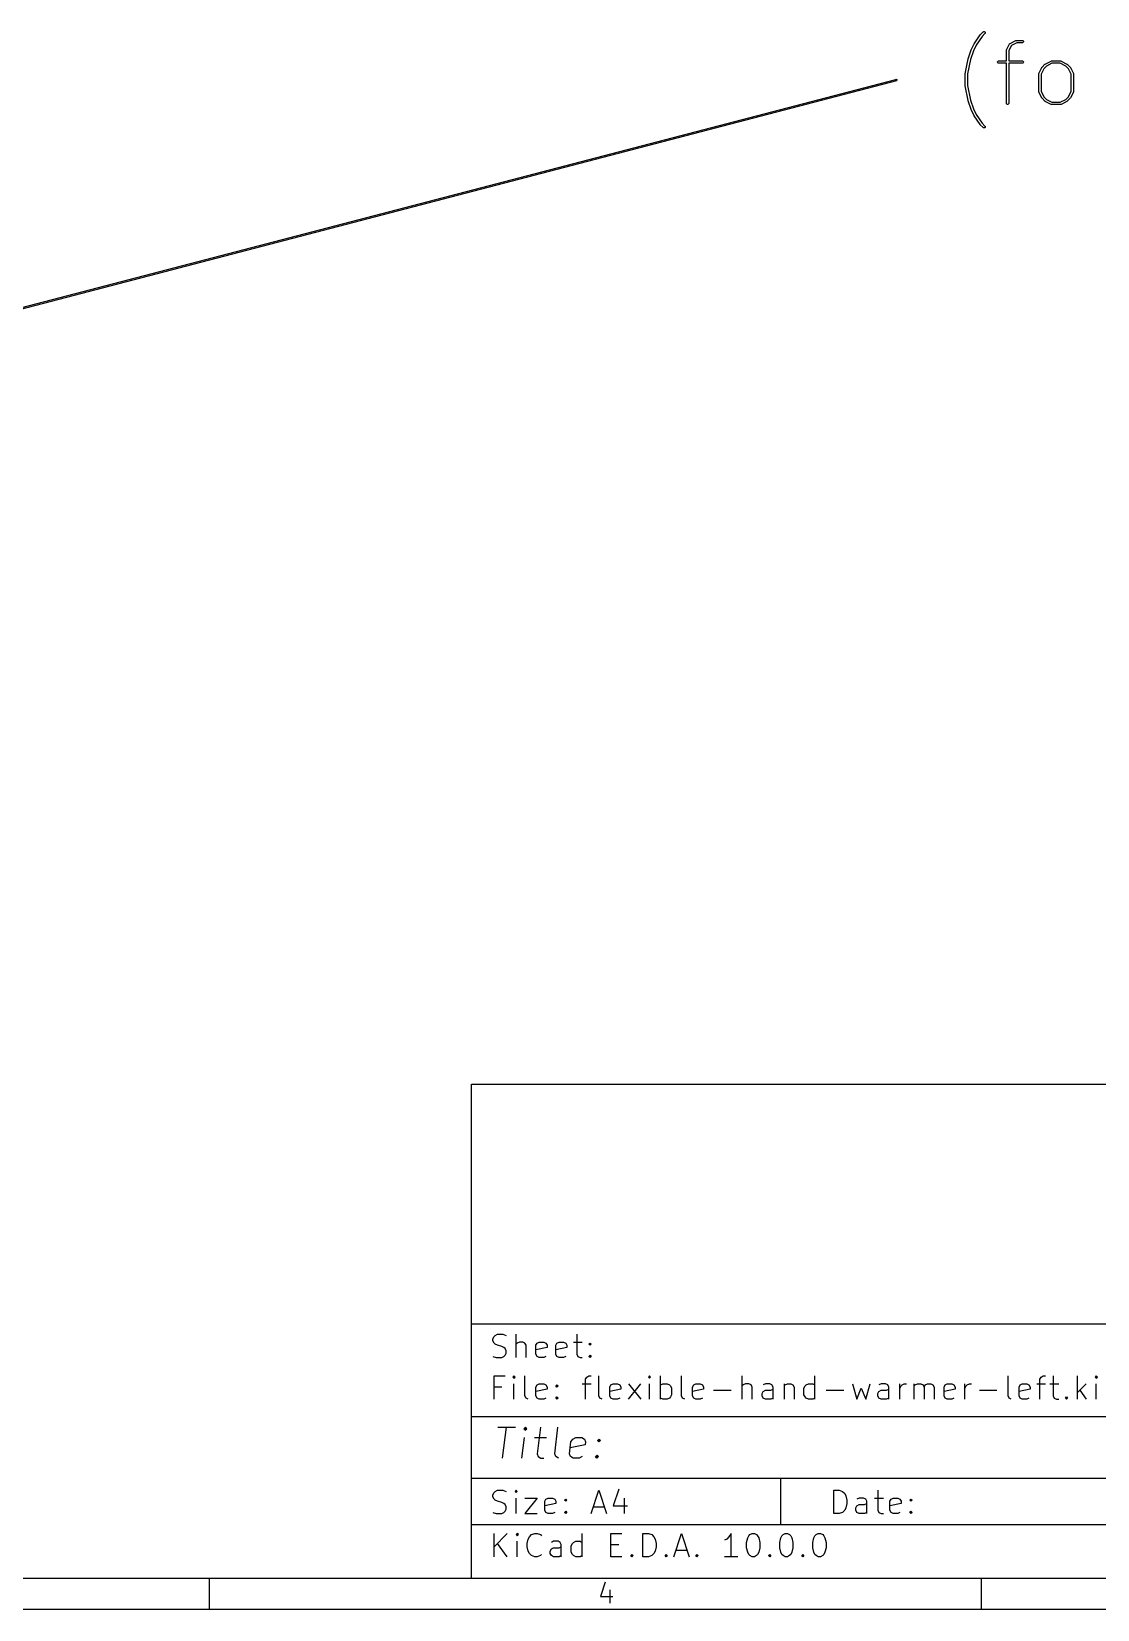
# Model space of a CAD drawing. Header units: inches. Extents: x 0.4 to 11.3, y -7.9 to -0.4.
# Drawn here: x 5.846 to 8.565, y -7.874 to -3.853 of the extents above; entities that cross this region are included whole.
import ezdxf

# ---------------------------------------------------------------- set-up
doc = ezdxf.new("R2010")
doc.units = ezdxf.units.IN
doc.header["$MEASUREMENT"] = 0
doc.layers.add('User.Drawings', color=9, linetype='CONTINUOUS', true_color=0xc2c2c2)

msp = doc.modelspace()

# ---------------------------------------------------------------- linework, layer by layer
at = {"layer": 'BLACK', "linetype": 'CONTINUOUS'}
for p, q in [((6.9686, -6.5357), (11.2206, -6.5357)), ((6.9686, -7.7956), (6.9686, -6.5357)), ((6.9686, -7.146), (11.2206, -7.146)), ((7.0231, -7.1842), (7.0259, -7.1786)), ((7.0231, -7.1898), (7.0231, -7.1842)), ((7.0259, -7.1955), (7.0231, -7.1898)), ((7.0259, -7.1786), (7.0287, -7.1758)), ((7.0287, -7.1983), (7.0259, -7.1955)), ((7.0287, -7.1758), (7.0343, -7.173)), ((7.0343, -7.2011), (7.0287, -7.1983)), ((7.0343, -7.173), (7.0484, -7.173)), ((7.0484, -7.173), (7.0568, -7.1758)), ((7.0821, -7.232), (7.0821, -7.173)), ((7.085, -7.1955), (7.0821, -7.1983)), ((7.0906, -7.1927), (7.085, -7.1955)), ((7.099, -7.1927), (7.0906, -7.1927)), ((7.1046, -7.1955), (7.099, -7.1927)), ((7.1075, -7.2011), (7.1046, -7.1955)), ((7.1328, -7.2011), (7.1356, -7.1955)), ((7.1356, -7.1955), (7.1412, -7.1927)), ((7.1412, -7.1927), (7.1525, -7.1927)), ((7.1525, -7.1927), (7.1581, -7.1955)), ((7.1581, -7.1955), (7.1609, -7.2011)), ((7.1834, -7.2011), (7.1862, -7.1955)), ((7.1862, -7.1955), (7.1918, -7.1927)), ((7.1918, -7.1927), (7.2031, -7.1927)), ((7.2031, -7.1927), (7.2087, -7.1955)), ((7.2087, -7.1955), (7.2115, -7.2011)), ((7.2284, -7.1927), (7.2509, -7.1927)), ((7.2368, -7.173), (7.2368, -7.2236)), ((7.2678, -7.1983), (7.2706, -7.1955)), ((7.2706, -7.2011), (7.2678, -7.1983)), ((7.2706, -7.1955), (7.2734, -7.1983)), ((7.2706, -7.1955), (7.2706, -7.2011)), ((7.2734, -7.1983), (7.2706, -7.2011)), ((7.0231, -7.2292), (7.0315, -7.232)), ((7.0315, -7.232), (7.0456, -7.232)), ((7.0456, -7.2039), (7.0343, -7.2011)), ((7.0512, -7.2067), (7.0456, -7.2039)), ((7.0456, -7.232), (7.0512, -7.2292)), ((7.054, -7.2095), (7.0512, -7.2067)), ((7.0512, -7.2292), (7.054, -7.2264)), ((7.0568, -7.2151), (7.054, -7.2095)), ((7.054, -7.2264), (7.0568, -7.2208)), ((7.0568, -7.2208), (7.0568, -7.2151)), ((7.1075, -7.232), (7.1075, -7.2011)), ((7.1328, -7.2236), (7.1328, -7.2011)), ((7.1609, -7.2067), (7.1328, -7.2123)), ((7.1356, -7.2292), (7.1328, -7.2236)), ((7.1412, -7.232), (7.1356, -7.2292)), ((7.1525, -7.232), (7.1412, -7.232)), ((7.1581, -7.2292), (7.1525, -7.232)), ((7.1609, -7.2011), (7.1609, -7.2067)), ((7.1834, -7.2236), (7.1834, -7.2011)), ((7.2115, -7.2067), (7.1834, -7.2123)), ((7.1862, -7.2292), (7.1834, -7.2236)), ((7.1918, -7.232), (7.1862, -7.2292)), ((7.2031, -7.232), (7.1918, -7.232)), ((7.2087, -7.2292), (7.2031, -7.232)), ((7.2115, -7.2011), (7.2115, -7.2067)), ((7.2368, -7.2236), (7.2396, -7.2292)), ((7.2396, -7.2292), (7.2453, -7.232)), ((7.2453, -7.232), (7.2509, -7.232)), ((7.2678, -7.2292), (7.2706, -7.2264)), ((7.2706, -7.232), (7.2678, -7.2292)), ((7.2706, -7.2264), (7.2734, -7.2292)), ((7.2706, -7.2264), (7.2706, -7.232)), ((7.2734, -7.2292), (7.2706, -7.232)), ((7.0259, -7.3383), (7.0259, -7.2793)), ((7.0259, -7.2793), (7.054, -7.2793)), ((7.0456, -7.3074), (7.0259, -7.3074)), ((7.0765, -7.2793), (7.0737, -7.2821)), ((7.0737, -7.2821), (7.0765, -7.2849)), ((7.0793, -7.2821), (7.0765, -7.2793)), ((7.0765, -7.2793), (7.0765, -7.2849)), ((7.0765, -7.2849), (7.0793, -7.2821)), ((7.0765, -7.3383), (7.0765, -7.2989)), ((7.1046, -7.3299), (7.1046, -7.2793)), ((7.1328, -7.3074), (7.1356, -7.3018)), ((7.1328, -7.3299), (7.1328, -7.3074)), ((7.1609, -7.313), (7.1328, -7.3186)), ((7.1356, -7.3018), (7.1412, -7.2989)), ((7.1412, -7.2989), (7.1525, -7.2989)), ((7.1525, -7.2989), (7.1581, -7.3018)), ((7.1581, -7.3018), (7.1609, -7.3074)), ((7.1609, -7.3074), (7.1609, -7.313)), ((7.1834, -7.3046), (7.1862, -7.3018)), ((7.1862, -7.3074), (7.1834, -7.3046)), ((7.1862, -7.3018), (7.189, -7.3046)), ((7.1862, -7.3018), (7.1862, -7.3074)), ((7.189, -7.3046), (7.1862, -7.3074)), ((7.2509, -7.2989), (7.2734, -7.2989)), ((7.2593, -7.2877), (7.2621, -7.2821)), ((7.2593, -7.3383), (7.2593, -7.2877)), ((7.2621, -7.2821), (7.2678, -7.2793)), ((7.2678, -7.2793), (7.2734, -7.2793)), ((7.2931, -7.3299), (7.2931, -7.2793)), ((7.3212, -7.3074), (7.324, -7.3018)), ((7.3212, -7.3299), (7.3212, -7.3074)), ((7.3493, -7.313), (7.3212, -7.3186)), ((7.324, -7.3018), (7.3296, -7.2989)), ((7.3296, -7.2989), (7.3409, -7.2989)), ((7.3409, -7.2989), (7.3465, -7.3018)), ((7.3465, -7.3018), (7.3493, -7.3074)), ((7.3493, -7.3074), (7.3493, -7.313)), ((7.369, -7.3383), (7.3999, -7.2989)), ((7.369, -7.2989), (7.3999, -7.3383)), ((7.4224, -7.2793), (7.4196, -7.2821)), ((7.4196, -7.2821), (7.4224, -7.2849)), ((7.4252, -7.2821), (7.4224, -7.2793)), ((7.4224, -7.2793), (7.4224, -7.2849)), ((7.4224, -7.2849), (7.4252, -7.2821)), ((7.4224, -7.3383), (7.4224, -7.2989)), ((7.4505, -7.3383), (7.4505, -7.2793)), ((7.4505, -7.3018), (7.4562, -7.2989)), ((7.4562, -7.2989), (7.4674, -7.2989)), ((7.4674, -7.2989), (7.473, -7.3018)), ((7.473, -7.3018), (7.4759, -7.3046)), ((7.4759, -7.3046), (7.4787, -7.3102)), ((7.4787, -7.3102), (7.4787, -7.3271)), ((7.504, -7.3299), (7.504, -7.2793)), ((7.5321, -7.3074), (7.5349, -7.3018)), ((7.5321, -7.3299), (7.5321, -7.3074)), ((7.5602, -7.313), (7.5321, -7.3186)), ((7.5349, -7.3018), (7.5405, -7.2989)), ((7.5405, -7.2989), (7.5518, -7.2989)), ((7.5518, -7.2989), (7.5574, -7.3018)), ((7.5574, -7.3018), (7.5602, -7.3074)), ((7.5602, -7.3074), (7.5602, -7.313)), ((7.5855, -7.3158), (7.6305, -7.3158)), ((7.6586, -7.3383), (7.6586, -7.2793)), ((7.6615, -7.3018), (7.6586, -7.3046)), ((7.6671, -7.2989), (7.6615, -7.3018)), ((7.6755, -7.2989), (7.6671, -7.2989)), ((7.6811, -7.3018), (7.6755, -7.2989)), ((7.6839, -7.3074), (7.6811, -7.3018)), ((7.6839, -7.3383), (7.6839, -7.3074)), ((7.7093, -7.3243), (7.7121, -7.3186)), ((7.7177, -7.2989), (7.7121, -7.3018)), ((7.7121, -7.3186), (7.7177, -7.3158)), ((7.7289, -7.2989), (7.7177, -7.2989)), ((7.7177, -7.3158), (7.7318, -7.3158)), ((7.7346, -7.3018), (7.7289, -7.2989)), ((7.7318, -7.3158), (7.7374, -7.313)), ((7.7374, -7.3074), (7.7346, -7.3018)), ((7.7374, -7.3383), (7.7374, -7.3074)), ((7.7655, -7.2989), (7.7655, -7.3383)), ((7.7655, -7.3046), (7.7683, -7.3018)), ((7.7683, -7.3018), (7.7739, -7.2989)), ((7.7739, -7.2989), (7.7824, -7.2989)), ((7.7824, -7.2989), (7.788, -7.3018)), ((7.788, -7.3018), (7.7908, -7.3074)), ((7.7908, -7.3074), (7.7908, -7.3383)), ((7.8161, -7.3102), (7.8189, -7.3046)), ((7.8161, -7.3271), (7.8161, -7.3102)), ((7.8189, -7.3046), (7.8217, -7.3018)), ((7.8217, -7.3018), (7.8274, -7.2989)), ((7.8274, -7.2989), (7.8386, -7.2989)), ((7.8386, -7.2989), (7.8442, -7.3018)), ((7.8442, -7.3383), (7.8442, -7.2793)), ((7.8724, -7.3158), (7.9174, -7.3158)), ((7.9399, -7.2989), (7.9511, -7.3383)), ((7.9511, -7.3383), (7.9624, -7.3102)), ((7.9624, -7.3102), (7.9736, -7.3383)), ((7.9736, -7.3383), (7.9848, -7.2989)), ((8.0045, -7.3243), (8.0073, -7.3186)), ((8.013, -7.2989), (8.0073, -7.3018)), ((8.0073, -7.3186), (8.013, -7.3158)), ((8.0242, -7.2989), (8.013, -7.2989)), ((8.013, -7.3158), (8.027, -7.3158)), ((8.0298, -7.3018), (8.0242, -7.2989)), ((8.027, -7.3158), (8.0327, -7.313)), ((8.0327, -7.3074), (8.0298, -7.3018)), ((8.0327, -7.3383), (8.0327, -7.3074)), ((8.0608, -7.3383), (8.0608, -7.2989)), ((8.0608, -7.3102), (8.0636, -7.3046)), ((8.0636, -7.3046), (8.0664, -7.3018)), ((8.0664, -7.3018), (8.072, -7.2989)), ((8.072, -7.2989), (8.0777, -7.2989)), ((8.0973, -7.3383), (8.0973, -7.2989)), ((8.0973, -7.3046), (8.1001, -7.3018)), ((8.1001, -7.3018), (8.1058, -7.2989)), ((8.1058, -7.2989), (8.1142, -7.2989)), ((8.1142, -7.2989), (8.1198, -7.3018)), ((8.1198, -7.3018), (8.1226, -7.3074)), ((8.1226, -7.3074), (8.1255, -7.3018)), ((8.1226, -7.3074), (8.1226, -7.3383)), ((8.1255, -7.3018), (8.1311, -7.2989)), ((8.1311, -7.2989), (8.1395, -7.2989)), ((8.1395, -7.2989), (8.1451, -7.3018)), ((8.1451, -7.3018), (8.148, -7.3074)), ((8.148, -7.3074), (8.148, -7.3383)), ((8.1733, -7.3074), (8.1761, -7.3018)), ((8.1733, -7.3299), (8.1733, -7.3074)), ((8.2014, -7.313), (8.1733, -7.3186)), ((8.1761, -7.3018), (8.1817, -7.2989)), ((8.1817, -7.2989), (8.1929, -7.2989)), ((8.1929, -7.2989), (8.1986, -7.3018)), ((8.1986, -7.3018), (8.2014, -7.3074)), ((8.2014, -7.3074), (8.2014, -7.313)), ((8.2267, -7.3383), (8.2267, -7.2989)), ((8.2267, -7.3102), (8.2295, -7.3046)), ((8.2295, -7.3046), (8.2323, -7.3018)), ((8.2323, -7.3018), (8.2379, -7.2989)), ((8.2379, -7.2989), (8.2436, -7.2989)), ((8.2633, -7.3158), (8.3082, -7.3158)), ((8.3364, -7.3299), (8.3364, -7.2793)), ((8.3645, -7.3074), (8.3673, -7.3018)), ((8.3645, -7.3299), (8.3645, -7.3074)), ((8.3926, -7.313), (8.3645, -7.3186)), ((8.3673, -7.3018), (8.3729, -7.2989)), ((8.3729, -7.2989), (8.3842, -7.2989)), ((8.3842, -7.2989), (8.3898, -7.3018)), ((8.3898, -7.3018), (8.3926, -7.3074)), ((8.3926, -7.3074), (8.3926, -7.313)), ((8.4095, -7.2989), (8.432, -7.2989)), ((8.4179, -7.2877), (8.4207, -7.2821)), ((8.4179, -7.3383), (8.4179, -7.2877)), ((8.4207, -7.2821), (8.4264, -7.2793)), ((8.4264, -7.2793), (8.432, -7.2793)), ((8.4432, -7.2989), (8.4657, -7.2989)), ((8.4517, -7.2793), (8.4517, -7.3299)), ((8.5135, -7.3383), (8.5135, -7.2793)), ((8.536, -7.2989), (8.5135, -7.3214)), ((8.5192, -7.3158), (8.536, -7.3383)), ((8.5613, -7.2793), (8.5585, -7.2821)), ((8.5585, -7.2821), (8.5613, -7.2849)), ((8.5642, -7.2821), (8.5613, -7.2793)), ((8.5613, -7.2793), (8.5613, -7.2849)), ((8.5613, -7.2849), (8.5642, -7.2821)), ((8.5613, -7.3383), (8.5613, -7.2989)), ((7.1075, -7.3355), (7.1046, -7.3299)), ((7.1131, -7.3383), (7.1075, -7.3355)), ((7.1356, -7.3355), (7.1328, -7.3299)), ((7.1412, -7.3383), (7.1356, -7.3355)), ((7.1525, -7.3383), (7.1412, -7.3383)), ((7.1581, -7.3355), (7.1525, -7.3383)), ((7.1834, -7.3355), (7.1862, -7.3327)), ((7.1862, -7.3383), (7.1834, -7.3355)), ((7.1862, -7.3327), (7.189, -7.3355)), ((7.1862, -7.3327), (7.1862, -7.3383)), ((7.189, -7.3355), (7.1862, -7.3383)), ((7.2959, -7.3355), (7.2931, -7.3299)), ((7.3015, -7.3383), (7.2959, -7.3355)), ((7.324, -7.3355), (7.3212, -7.3299)), ((7.3296, -7.3383), (7.324, -7.3355)), ((7.3409, -7.3383), (7.3296, -7.3383)), ((7.3465, -7.3355), (7.3409, -7.3383)), ((7.4562, -7.3383), (7.4505, -7.3355)), ((7.4674, -7.3383), (7.4562, -7.3383)), ((7.473, -7.3355), (7.4674, -7.3383)), ((7.4759, -7.3327), (7.473, -7.3355)), ((7.4787, -7.3271), (7.4759, -7.3327)), ((7.5068, -7.3355), (7.504, -7.3299)), ((7.5124, -7.3383), (7.5068, -7.3355)), ((7.5349, -7.3355), (7.5321, -7.3299)), ((7.5405, -7.3383), (7.5349, -7.3355)), ((7.5518, -7.3383), (7.5405, -7.3383)), ((7.5574, -7.3355), (7.5518, -7.3383)), ((7.7093, -7.3299), (7.7093, -7.3243)), ((7.7121, -7.3355), (7.7093, -7.3299)), ((7.7177, -7.3383), (7.7121, -7.3355)), ((7.7318, -7.3383), (7.7177, -7.3383)), ((7.7374, -7.3355), (7.7318, -7.3383)), ((7.8189, -7.3327), (7.8161, -7.3271)), ((7.8217, -7.3355), (7.8189, -7.3327)), ((7.8274, -7.3383), (7.8217, -7.3355)), ((7.8386, -7.3383), (7.8274, -7.3383)), ((7.8442, -7.3355), (7.8386, -7.3383)), ((8.0045, -7.3299), (8.0045, -7.3243)), ((8.0073, -7.3355), (8.0045, -7.3299)), ((8.013, -7.3383), (8.0073, -7.3355)), ((8.027, -7.3383), (8.013, -7.3383)), ((8.0327, -7.3355), (8.027, -7.3383)), ((8.1761, -7.3355), (8.1733, -7.3299)), ((8.1817, -7.3383), (8.1761, -7.3355)), ((8.1929, -7.3383), (8.1817, -7.3383)), ((8.1986, -7.3355), (8.1929, -7.3383)), ((8.3392, -7.3355), (8.3364, -7.3299)), ((8.3448, -7.3383), (8.3392, -7.3355)), ((8.3673, -7.3355), (8.3645, -7.3299)), ((8.3729, -7.3383), (8.3673, -7.3355)), ((8.3842, -7.3383), (8.3729, -7.3383)), ((8.3898, -7.3355), (8.3842, -7.3383)), ((8.4517, -7.3299), (8.4545, -7.3355)), ((8.4545, -7.3355), (8.4601, -7.3383)), ((8.4601, -7.3383), (8.4657, -7.3383)), ((8.4826, -7.3355), (8.4854, -7.3327)), ((8.4854, -7.3383), (8.4826, -7.3355)), ((8.4854, -7.3327), (8.4882, -7.3355)), ((8.4854, -7.3327), (8.4854, -7.3383)), ((8.4882, -7.3355), (8.4854, -7.3383)), ((6.9686, -7.3822), (11.2206, -7.3822)), ((7.0352, -7.4099), (7.0802, -7.4099)), ((7.0478, -7.4886), (7.0577, -7.4099)), ((7.0966, -7.4886), (7.1032, -7.4362)), ((7.1064, -7.4099), (7.1022, -7.4137)), ((7.1022, -7.4137), (7.1055, -7.4174)), ((7.1064, -7.4099), (7.1055, -7.4174)), ((7.1055, -7.4174), (7.1097, -7.4137)), ((7.1097, -7.4137), (7.1064, -7.4099)), ((7.1294, -7.4362), (7.1594, -7.4362)), ((7.1439, -7.4099), (7.1355, -7.4774)), ((7.1805, -7.4774), (7.1889, -7.4099)), ((7.2217, -7.4474), (7.2264, -7.4399)), ((7.2264, -7.4399), (7.2344, -7.4362)), ((7.2344, -7.4362), (7.2494, -7.4362)), ((7.2494, -7.4362), (7.2564, -7.4399)), ((7.2564, -7.4399), (7.2592, -7.4474)), ((7.2897, -7.4437), (7.2939, -7.4399)), ((7.2939, -7.4399), (7.293, -7.4474)), ((7.2939, -7.4399), (7.2972, -7.4437)), ((7.1355, -7.4774), (7.1383, -7.4849)), ((7.1833, -7.4849), (7.1805, -7.4774)), ((7.218, -7.4774), (7.2217, -7.4474)), ((7.2208, -7.4849), (7.218, -7.4774)), ((7.2583, -7.4549), (7.2199, -7.4624)), ((7.2592, -7.4474), (7.2583, -7.4549)), ((7.293, -7.4474), (7.2897, -7.4437)), ((7.2972, -7.4437), (7.293, -7.4474)), ((7.1383, -7.4849), (7.1453, -7.4886)), ((7.1453, -7.4886), (7.1528, -7.4886)), ((7.1903, -7.4886), (7.1833, -7.4849)), ((7.2278, -7.4886), (7.2208, -7.4849)), ((7.2428, -7.4886), (7.2278, -7.4886)), ((7.2508, -7.4849), (7.2428, -7.4886)), ((7.2845, -7.4849), (7.2888, -7.4811)), ((7.2878, -7.4886), (7.2845, -7.4849)), ((7.2888, -7.4811), (7.2878, -7.4886)), ((7.292, -7.4849), (7.2878, -7.4886)), ((7.2888, -7.4811), (7.292, -7.4849)), ((6.9686, -7.5397), (11.2206, -7.5397)), ((7.756, -7.5397), (7.756, -7.6578)), ((7.0231, -7.5819), (7.0259, -7.5762)), ((7.0231, -7.5875), (7.0231, -7.5819)), ((7.0259, -7.5931), (7.0231, -7.5875)), ((7.0259, -7.5762), (7.0287, -7.5734)), ((7.0287, -7.5959), (7.0259, -7.5931)), ((7.0287, -7.5734), (7.0343, -7.5706)), ((7.0343, -7.5987), (7.0287, -7.5959)), ((7.0343, -7.5706), (7.0484, -7.5706)), ((7.0456, -7.6015), (7.0343, -7.5987)), ((7.0484, -7.5706), (7.0568, -7.5734)), ((7.0821, -7.5706), (7.0793, -7.5734)), ((7.0793, -7.5734), (7.0821, -7.5762)), ((7.085, -7.5734), (7.0821, -7.5706)), ((7.0821, -7.5706), (7.0821, -7.5762)), ((7.0821, -7.5762), (7.085, -7.5734)), ((7.0821, -7.6297), (7.0821, -7.5903)), ((7.1046, -7.5903), (7.1356, -7.5903)), ((7.1356, -7.5903), (7.1046, -7.6297)), ((7.1553, -7.5987), (7.1581, -7.5931)), ((7.1553, -7.6212), (7.1553, -7.5987)), ((7.1581, -7.5931), (7.1637, -7.5903)), ((7.1637, -7.5903), (7.175, -7.5903)), ((7.175, -7.5903), (7.1806, -7.5931)), ((7.1806, -7.5931), (7.1834, -7.5987)), ((7.1834, -7.5987), (7.1834, -7.6043)), ((7.2059, -7.5959), (7.2087, -7.5931)), ((7.2087, -7.5987), (7.2059, -7.5959)), ((7.2087, -7.5931), (7.2115, -7.5959)), ((7.2087, -7.5931), (7.2087, -7.5987)), ((7.2115, -7.5959), (7.2087, -7.5987)), ((7.2734, -7.6297), (7.2931, -7.5706)), ((7.2931, -7.5706), (7.3127, -7.6297)), ((7.3437, -7.5678), (7.3296, -7.61)), ((7.3577, -7.5903), (7.3577, -7.6297)), ((7.892, -7.6297), (7.892, -7.5706)), ((7.892, -7.5706), (7.9061, -7.5706)), ((7.9061, -7.5706), (7.9145, -7.5734)), ((7.9145, -7.5734), (7.9202, -7.579)), ((7.9202, -7.579), (7.923, -7.5847)), ((7.923, -7.5847), (7.9258, -7.5959)), ((7.9258, -7.5959), (7.9258, -7.6043)), ((7.9567, -7.5903), (7.9511, -7.5931)), ((7.968, -7.5903), (7.9567, -7.5903)), ((7.9736, -7.5931), (7.968, -7.5903)), ((7.9764, -7.5987), (7.9736, -7.5931)), ((7.9764, -7.6297), (7.9764, -7.5987)), ((7.9961, -7.5903), (8.0186, -7.5903)), ((8.0045, -7.5706), (8.0045, -7.6212)), ((8.0355, -7.5987), (8.0383, -7.5931)), ((8.0355, -7.6212), (8.0355, -7.5987)), ((8.0383, -7.5931), (8.0439, -7.5903)), ((8.0439, -7.5903), (8.0552, -7.5903)), ((8.0552, -7.5903), (8.0608, -7.5931)), ((8.0608, -7.5931), (8.0636, -7.5987)), ((8.0636, -7.5987), (8.0636, -7.6043)), ((8.0861, -7.5959), (8.0889, -7.5931)), ((8.0889, -7.5987), (8.0861, -7.5959)), ((8.0889, -7.5931), (8.0917, -7.5959)), ((8.0889, -7.5931), (8.0889, -7.5987)), ((8.0917, -7.5959), (8.0889, -7.5987)), ((7.0231, -7.6268), (7.0315, -7.6297)), ((7.0315, -7.6297), (7.0456, -7.6297)), ((7.0512, -7.6043), (7.0456, -7.6015)), ((7.0456, -7.6297), (7.0512, -7.6268)), ((7.054, -7.6072), (7.0512, -7.6043)), ((7.0512, -7.6268), (7.054, -7.624)), ((7.0568, -7.6128), (7.054, -7.6072)), ((7.054, -7.624), (7.0568, -7.6184)), ((7.0568, -7.6184), (7.0568, -7.6128)), ((7.1046, -7.6297), (7.1356, -7.6297)), ((7.1834, -7.6043), (7.1553, -7.61)), ((7.1581, -7.6268), (7.1553, -7.6212)), ((7.1637, -7.6297), (7.1581, -7.6268)), ((7.175, -7.6297), (7.1637, -7.6297)), ((7.1806, -7.6268), (7.175, -7.6297)), ((7.2059, -7.6268), (7.2087, -7.624)), ((7.2087, -7.6297), (7.2059, -7.6268)), ((7.2087, -7.624), (7.2115, -7.6268)), ((7.2087, -7.624), (7.2087, -7.6297)), ((7.2115, -7.6268), (7.2087, -7.6297)), ((7.279, -7.6128), (7.3071, -7.6128)), ((7.3296, -7.61), (7.3662, -7.61)), ((7.9061, -7.6297), (7.892, -7.6297)), ((7.9145, -7.6268), (7.9061, -7.6297)), ((7.9202, -7.6212), (7.9145, -7.6268)), ((7.923, -7.6156), (7.9202, -7.6212)), ((7.9258, -7.6043), (7.923, -7.6156)), ((7.9483, -7.6156), (7.9511, -7.61)), ((7.9483, -7.6212), (7.9483, -7.6156)), ((7.9511, -7.6268), (7.9483, -7.6212)), ((7.9511, -7.61), (7.9567, -7.6072)), ((7.9567, -7.6297), (7.9511, -7.6268)), ((7.9567, -7.6072), (7.9708, -7.6072)), ((7.9708, -7.6297), (7.9567, -7.6297)), ((7.9708, -7.6072), (7.9764, -7.6043)), ((7.9764, -7.6268), (7.9708, -7.6297)), ((8.0045, -7.6212), (8.0073, -7.6268)), ((8.0073, -7.6268), (8.013, -7.6297)), ((8.013, -7.6297), (8.0186, -7.6297)), ((8.0636, -7.6043), (8.0355, -7.61)), ((8.0383, -7.6268), (8.0355, -7.6212)), ((8.0439, -7.6297), (8.0383, -7.6268)), ((8.0552, -7.6297), (8.0439, -7.6297)), ((8.0608, -7.6268), (8.0552, -7.6297)), ((8.0861, -7.6268), (8.0889, -7.624)), ((8.0889, -7.6297), (8.0861, -7.6268)), ((8.0889, -7.624), (8.0917, -7.6268)), ((8.0889, -7.624), (8.0889, -7.6297)), ((8.0917, -7.6268), (8.0889, -7.6297)), ((6.9686, -7.6578), (11.2206, -7.6578)), ((7.0259, -7.7399), (7.0259, -7.6808)), ((7.0597, -7.6808), (7.0259, -7.7146)), ((7.085, -7.6808), (7.0821, -7.6837)), ((7.0878, -7.6837), (7.085, -7.6808)), ((7.085, -7.6808), (7.085, -7.6865)), ((7.1215, -7.6837), (7.13, -7.6808)), ((7.13, -7.6808), (7.1356, -7.6808)), ((7.1356, -7.6808), (7.144, -7.6837)), ((7.2509, -7.7399), (7.2509, -7.6808)), ((7.324, -7.7399), (7.324, -7.6808)), ((7.324, -7.6808), (7.3521, -7.6808)), ((7.4055, -7.7399), (7.4055, -7.6808)), ((7.4055, -7.6808), (7.4196, -7.6808)), ((7.4196, -7.6808), (7.428, -7.6837)), ((7.4843, -7.7399), (7.504, -7.6808)), ((7.504, -7.6808), (7.5237, -7.7399)), ((7.6305, -7.6808), (7.6249, -7.6893)), ((7.6305, -7.7399), (7.6305, -7.6808)), ((7.6783, -7.6837), (7.6839, -7.6808)), ((7.6839, -7.6808), (7.6896, -7.6808)), ((7.6896, -7.6808), (7.6952, -7.6837)), ((7.7627, -7.6837), (7.7683, -7.6808)), ((7.7683, -7.6808), (7.7739, -7.6808)), ((7.7739, -7.6808), (7.7796, -7.6837)), ((7.8471, -7.6837), (7.8527, -7.6808)), ((7.8527, -7.6808), (7.8583, -7.6808)), ((7.8583, -7.6808), (7.8639, -7.6837)), ((7.0597, -7.7399), (7.0343, -7.7061)), ((7.0821, -7.6837), (7.085, -7.6865)), ((7.085, -7.6865), (7.0878, -7.6837)), ((7.085, -7.7399), (7.085, -7.7005)), ((7.1103, -7.7061), (7.1131, -7.6949)), ((7.1103, -7.7146), (7.1103, -7.7061)), ((7.1131, -7.7258), (7.1103, -7.7146)), ((7.1131, -7.6949), (7.1159, -7.6893)), ((7.1159, -7.6893), (7.1215, -7.6837)), ((7.144, -7.6837), (7.1468, -7.6865)), ((7.1693, -7.7258), (7.1721, -7.7202)), ((7.1778, -7.7005), (7.1721, -7.7033)), ((7.1721, -7.7202), (7.1778, -7.7174)), ((7.189, -7.7005), (7.1778, -7.7005)), ((7.1778, -7.7174), (7.1918, -7.7174)), ((7.1946, -7.7033), (7.189, -7.7005)), ((7.1918, -7.7174), (7.1974, -7.7146)), ((7.1974, -7.709), (7.1946, -7.7033)), ((7.1974, -7.7399), (7.1974, -7.709)), ((7.2228, -7.7118), (7.2256, -7.7061)), ((7.2228, -7.7286), (7.2228, -7.7118)), ((7.2256, -7.7061), (7.2284, -7.7033)), ((7.2284, -7.7033), (7.234, -7.7005)), ((7.234, -7.7005), (7.2453, -7.7005)), ((7.2453, -7.7005), (7.2509, -7.7033)), ((7.324, -7.709), (7.3437, -7.709)), ((7.428, -7.6837), (7.4337, -7.6893)), ((7.4337, -7.6893), (7.4365, -7.6949)), ((7.4365, -7.6949), (7.4393, -7.7061)), ((7.4393, -7.7146), (7.4365, -7.7258)), ((7.4393, -7.7061), (7.4393, -7.7146)), ((7.6193, -7.6949), (7.6136, -7.6977)), ((7.6249, -7.6893), (7.6193, -7.6949)), ((7.6699, -7.7033), (7.6727, -7.6921)), ((7.6699, -7.7174), (7.6699, -7.7033)), ((7.6727, -7.7286), (7.6699, -7.7174)), ((7.6727, -7.6921), (7.6755, -7.6865)), ((7.6755, -7.6865), (7.6783, -7.6837)), ((7.6952, -7.6837), (7.698, -7.6865)), ((7.698, -7.6865), (7.7008, -7.6921)), ((7.7008, -7.6921), (7.7036, -7.7033)), ((7.7036, -7.7174), (7.7008, -7.7286)), ((7.7036, -7.7033), (7.7036, -7.7174)), ((7.7543, -7.7033), (7.7571, -7.6921)), ((7.7543, -7.7174), (7.7543, -7.7033)), ((7.7571, -7.7286), (7.7543, -7.7174)), ((7.7571, -7.6921), (7.7599, -7.6865)), ((7.7599, -7.6865), (7.7627, -7.6837)), ((7.7796, -7.6837), (7.7824, -7.6865)), ((7.7824, -7.6865), (7.7852, -7.6921)), ((7.7852, -7.6921), (7.788, -7.7033)), ((7.788, -7.7174), (7.7852, -7.7286)), ((7.788, -7.7033), (7.788, -7.7174)), ((7.8386, -7.7033), (7.8414, -7.6921)), ((7.8386, -7.7174), (7.8386, -7.7033)), ((7.8414, -7.7286), (7.8386, -7.7174)), ((7.8414, -7.6921), (7.8442, -7.6865)), ((7.8442, -7.6865), (7.8471, -7.6837)), ((7.8639, -7.6837), (7.8667, -7.6865)), ((7.8667, -7.6865), (7.8696, -7.6921)), ((7.8696, -7.6921), (7.8724, -7.7033)), ((7.8724, -7.7174), (7.8696, -7.7286)), ((7.8724, -7.7033), (7.8724, -7.7174)), ((7.1159, -7.7315), (7.1131, -7.7258)), ((7.1215, -7.7371), (7.1159, -7.7315)), ((7.13, -7.7399), (7.1215, -7.7371)), ((7.1356, -7.7399), (7.13, -7.7399)), ((7.144, -7.7371), (7.1356, -7.7399)), ((7.1468, -7.7343), (7.144, -7.7371)), ((7.1693, -7.7315), (7.1693, -7.7258)), ((7.1721, -7.7371), (7.1693, -7.7315)), ((7.1778, -7.7399), (7.1721, -7.7371)), ((7.1918, -7.7399), (7.1778, -7.7399)), ((7.1974, -7.7371), (7.1918, -7.7399)), ((7.2256, -7.7343), (7.2228, -7.7286)), ((7.2284, -7.7371), (7.2256, -7.7343)), ((7.234, -7.7399), (7.2284, -7.7371)), ((7.2453, -7.7399), (7.234, -7.7399)), ((7.2509, -7.7371), (7.2453, -7.7399)), ((7.3521, -7.7399), (7.324, -7.7399)), ((7.3746, -7.7371), (7.3774, -7.7343)), ((7.3774, -7.7399), (7.3746, -7.7371)), ((7.3774, -7.7343), (7.3802, -7.7371)), ((7.3774, -7.7343), (7.3774, -7.7399)), ((7.3802, -7.7371), (7.3774, -7.7399)), ((7.4196, -7.7399), (7.4055, -7.7399)), ((7.428, -7.7371), (7.4196, -7.7399)), ((7.4337, -7.7315), (7.428, -7.7371)), ((7.4365, -7.7258), (7.4337, -7.7315)), ((7.4618, -7.7371), (7.4646, -7.7343)), ((7.4646, -7.7399), (7.4618, -7.7371)), ((7.4646, -7.7343), (7.4674, -7.7371)), ((7.4646, -7.7343), (7.4646, -7.7399)), ((7.4674, -7.7371), (7.4646, -7.7399)), ((7.4899, -7.723), (7.518, -7.723)), ((7.5405, -7.7371), (7.5433, -7.7343)), ((7.5433, -7.7399), (7.5405, -7.7371)), ((7.5433, -7.7343), (7.5462, -7.7371)), ((7.5433, -7.7343), (7.5433, -7.7399)), ((7.5462, -7.7371), (7.5433, -7.7399)), ((7.6474, -7.7399), (7.6136, -7.7399)), ((7.6755, -7.7343), (7.6727, -7.7286)), ((7.6783, -7.7371), (7.6755, -7.7343)), ((7.6839, -7.7399), (7.6783, -7.7371)), ((7.6896, -7.7399), (7.6839, -7.7399)), ((7.6952, -7.7371), (7.6896, -7.7399)), ((7.698, -7.7343), (7.6952, -7.7371)), ((7.7008, -7.7286), (7.698, -7.7343)), ((7.7261, -7.7371), (7.7289, -7.7343)), ((7.7289, -7.7399), (7.7261, -7.7371)), ((7.7289, -7.7343), (7.7318, -7.7371)), ((7.7289, -7.7343), (7.7289, -7.7399)), ((7.7318, -7.7371), (7.7289, -7.7399)), ((7.7599, -7.7343), (7.7571, -7.7286)), ((7.7627, -7.7371), (7.7599, -7.7343)), ((7.7683, -7.7399), (7.7627, -7.7371)), ((7.7739, -7.7399), (7.7683, -7.7399)), ((7.7796, -7.7371), (7.7739, -7.7399)), ((7.7824, -7.7343), (7.7796, -7.7371)), ((7.7852, -7.7286), (7.7824, -7.7343)), ((7.8105, -7.7371), (7.8133, -7.7343)), ((7.8133, -7.7399), (7.8105, -7.7371)), ((7.8133, -7.7343), (7.8161, -7.7371)), ((7.8133, -7.7343), (7.8133, -7.7399)), ((7.8161, -7.7371), (7.8133, -7.7399)), ((7.8442, -7.7343), (7.8414, -7.7286)), ((7.8471, -7.7371), (7.8442, -7.7343)), ((7.8527, -7.7399), (7.8471, -7.7371)), ((7.8583, -7.7399), (7.8527, -7.7399)), ((7.8639, -7.7371), (7.8583, -7.7399)), ((7.8667, -7.7343), (7.8639, -7.7371)), ((7.8696, -7.7286), (7.8667, -7.7343)), ((11.2206, -7.7956), (0.4724, -7.7956)), ((6.2992, -7.7956), (6.2992, -7.8743)), ((11.2206, -7.7956), (6.9686, -7.7956)), ((8.2677, -7.7956), (8.2677, -7.8743)), ((7.3093, -7.8047), (7.2971, -7.8412)), ((7.2971, -7.8412), (7.3288, -7.8412)), ((7.3215, -7.8242), (7.3215, -7.8583)), ((11.2993, -7.8743), (0.3937, -7.8743))]:
    msp.add_line(p, q, dxfattribs=at)
at = {"layer": 'User.Drawings', "linetype": 'CONTINUOUS'}
for p, q in [((8.2658, -3.861), (8.2733, -3.8535)), ((8.2774, -3.8576), (8.2701, -3.8649)), ((8.2733, -3.8535), (8.2737, -3.8531)), ((8.2737, -3.8531), (8.2748, -3.8527)), ((8.2748, -3.8527), (8.2759, -3.8527)), ((8.2759, -3.8527), (8.277, -3.8531)), ((8.277, -3.8531), (8.2778, -3.8539)), ((8.2778, -3.8572), (8.2774, -3.8576)), ((8.2778, -3.8539), (8.2782, -3.855)), ((8.2782, -3.8561), (8.2778, -3.8572)), ((8.2782, -3.855), (8.2782, -3.8561)), ((8.2351, -3.9221), (8.2426, -3.8996)), ((8.2426, -3.8994), (8.2427, -3.8992)), ((8.2426, -3.8996), (8.2426, -3.8994)), ((8.2427, -3.8992), (8.2502, -3.8842)), ((8.2554, -3.887), (8.2481, -3.9017)), ((8.2502, -3.8842), (8.2503, -3.8841)), ((8.2503, -3.8841), (8.2504, -3.8839)), ((8.2504, -3.8839), (8.2654, -3.8614)), ((8.2701, -3.8649), (8.2554, -3.887)), ((8.2654, -3.8614), (8.2656, -3.8612)), ((8.2654, -3.8614), (8.2654, -3.8614)), ((8.2654, -3.8614), (8.2654, -3.8614)), ((8.2656, -3.8612), (8.2658, -3.861)), ((8.2658, -3.861), (8.2658, -3.861)), ((8.2658, -3.861), (8.2658, -3.861)), ((8.3324, -3.9), (8.3325, -3.8999)), ((8.3324, -3.9006), (8.3324, -3.9)), ((8.3324, -3.9276), (8.3324, -3.9006)), ((8.3325, -3.8998), (8.3327, -3.8992)), ((8.3325, -3.8999), (8.3325, -3.8998)), ((8.3327, -3.8992), (8.3402, -3.8842)), ((8.345, -3.8878), (8.3383, -3.9013)), ((8.3402, -3.8842), (8.3403, -3.8841)), ((8.3403, -3.884), (8.3405, -3.8837)), ((8.3403, -3.8841), (8.3403, -3.884)), ((8.3403, -3.8841), (8.3403, -3.8841)), ((8.3405, -3.8837), (8.3408, -3.8835)), ((8.3408, -3.8835), (8.341, -3.8832)), ((8.341, -3.8832), (8.3413, -3.883)), ((8.3413, -3.883), (8.3414, -3.883)), ((8.3414, -3.883), (8.3415, -3.8829)), ((8.3414, -3.883), (8.3414, -3.883)), ((8.3415, -3.8829), (8.3565, -3.8754)), ((8.3585, -3.881), (8.345, -3.8878)), ((8.3565, -3.8754), (8.3571, -3.8752)), ((8.3571, -3.8752), (8.3572, -3.8752)), ((8.3572, -3.8752), (8.3573, -3.8752)), ((8.3573, -3.8752), (8.3578, -3.8751)), ((8.3578, -3.8751), (8.3728, -3.8751)), ((8.3728, -3.881), (8.3585, -3.881)), ((8.3728, -3.8751), (8.3734, -3.8752)), ((8.3734, -3.881), (8.3728, -3.881)), ((8.3734, -3.8752), (8.3745, -3.8756)), ((8.3745, -3.8805), (8.3734, -3.881)), ((8.3745, -3.8756), (8.3753, -3.8764)), ((8.3753, -3.8797), (8.3745, -3.8805)), ((8.3753, -3.8764), (8.3757, -3.8775)), ((8.3757, -3.8786), (8.3753, -3.8797)), ((8.3757, -3.8775), (8.3757, -3.8786)), ((8.2275, -3.96), (8.235, -3.9225)), ((8.2407, -3.9238), (8.2333, -3.9608)), ((8.235, -3.9223), (8.2351, -3.9221)), ((8.235, -3.9225), (8.235, -3.9223)), ((8.2481, -3.9017), (8.2407, -3.9238)), ((8.31, -3.93), (8.3104, -3.9289)), ((8.31, -3.9311), (8.31, -3.93)), ((8.3104, -3.9322), (8.31, -3.9311)), ((8.3104, -3.9289), (8.3112, -3.9281)), ((8.3112, -3.933), (8.3104, -3.9322)), ((8.3112, -3.9281), (8.3123, -3.9277)), ((8.3123, -3.9334), (8.3112, -3.933)), ((8.3123, -3.9277), (8.3128, -3.9276)), ((8.3128, -3.9335), (8.3123, -3.9334)), ((8.3128, -3.9276), (8.3324, -3.9276)), ((8.3324, -3.9335), (8.3128, -3.9335)), ((8.3324, -4.0355), (8.3324, -3.9335)), ((8.3383, -3.9013), (8.3383, -3.9276)), ((8.3383, -3.9276), (8.3728, -3.9276)), ((8.3728, -3.9335), (8.3383, -3.9335)), ((8.3383, -3.9335), (8.3383, -4.0355)), ((8.3728, -3.9276), (8.3734, -3.9277)), ((8.3734, -3.9334), (8.3728, -3.9335)), ((8.3734, -3.9277), (8.3745, -3.9281)), ((8.3745, -3.933), (8.3734, -3.9334)), ((8.3745, -3.9281), (8.3753, -3.9289)), ((8.3753, -3.9322), (8.3745, -3.933)), ((8.3753, -3.9289), (8.3757, -3.93)), ((8.3757, -3.9311), (8.3753, -3.9322)), ((8.3757, -3.93), (8.3757, -3.9311)), ((8.4232, -3.9435), (8.4307, -3.936)), ((8.4346, -3.9405), (8.4278, -3.9473)), ((8.4307, -3.936), (8.431, -3.9358)), ((8.431, -3.9358), (8.431, -3.9357)), ((8.431, -3.9357), (8.4311, -3.9357)), ((8.4311, -3.9357), (8.4312, -3.9356)), ((8.4312, -3.9356), (8.4313, -3.9356)), ((8.4313, -3.9356), (8.4315, -3.9354)), ((8.4315, -3.9354), (8.4465, -3.9279)), ((8.4485, -3.9335), (8.4346, -3.9405)), ((8.4465, -3.9279), (8.447, -3.9277)), ((8.447, -3.9277), (8.4472, -3.9277)), ((8.4472, -3.9277), (8.4473, -3.9277)), ((8.4473, -3.9277), (8.4478, -3.9276)), ((8.4478, -3.9276), (8.4703, -3.9276)), ((8.4696, -3.9335), (8.4485, -3.9335)), ((8.4836, -3.9405), (8.4696, -3.9335)), ((8.4703, -3.9276), (8.4709, -3.9277)), ((8.4709, -3.9277), (8.471, -3.9277)), ((8.471, -3.9277), (8.4711, -3.9277)), ((8.4711, -3.9277), (8.4716, -3.9279)), ((8.4716, -3.9279), (8.4866, -3.9354)), ((8.4904, -3.9473), (8.4836, -3.9405)), ((8.4866, -3.9354), (8.4869, -3.9356)), ((8.4869, -3.9356), (8.487, -3.9356)), ((8.487, -3.9356), (8.487, -3.9357)), ((8.487, -3.9357), (8.4871, -3.9357)), ((8.4871, -3.9357), (8.4872, -3.9358)), ((8.4872, -3.9358), (8.4874, -3.936)), ((8.4874, -3.936), (8.4949, -3.9435)), ((5.1594, -4.7287), (8.0507, -3.9745)), ((8.0517, -3.9783), (5.1594, -4.7328)), ((8.0507, -3.9745), (8.0515, -3.9744)), ((8.0515, -3.9744), (8.0528, -3.9752)), ((8.0524, -3.9779), (8.0517, -3.9783)), ((8.0531, -3.9766), (8.0524, -3.9779)), ((8.0528, -3.9752), (8.0531, -3.9766)), ((8.2274, -3.9603), (8.2275, -3.96)), ((8.2274, -3.9605), (8.2274, -3.9603)), ((8.2274, -3.9905), (8.2274, -3.9605)), ((8.2274, -3.9605), (8.2274, -3.9605)), ((8.2274, -3.9605), (8.2274, -3.9605)), ((8.2275, -3.96), (8.2275, -3.96)), ((8.2275, -3.96), (8.2275, -3.96)), ((8.2333, -3.9608), (8.2333, -3.9903)), ((8.4149, -3.96), (8.415, -3.9599)), ((8.4149, -3.9605), (8.4149, -3.96)), ((8.4149, -4.0055), (8.4149, -3.9605)), ((8.415, -3.9598), (8.4152, -3.9592)), ((8.415, -3.9599), (8.415, -3.9598)), ((8.4152, -3.9592), (8.4227, -3.9442)), ((8.4278, -3.9473), (8.4208, -3.9612)), ((8.4208, -3.9612), (8.4208, -4.0048)), ((8.4227, -3.9442), (8.4228, -3.944)), ((8.4228, -3.944), (8.4229, -3.9439)), ((8.4229, -3.9438), (8.423, -3.9437)), ((8.4229, -3.9439), (8.4229, -3.9438)), ((8.423, -3.9437), (8.4231, -3.9437)), ((8.4231, -3.9437), (8.4232, -3.9435)), ((8.4974, -3.9612), (8.4904, -3.9473)), ((8.4949, -3.9435), (8.4951, -3.9437)), ((8.4951, -3.9437), (8.4952, -3.9437)), ((8.4952, -3.9437), (8.4952, -3.9438)), ((8.4952, -3.9438), (8.4953, -3.9439)), ((8.4953, -3.9439), (8.4953, -3.944)), ((8.4953, -3.944), (8.4955, -3.9442)), ((8.4955, -3.9442), (8.503, -3.9592)), ((8.4974, -4.0048), (8.4974, -3.9612)), ((8.503, -3.9592), (8.5032, -3.9598)), ((8.5032, -3.9598), (8.5032, -3.9599)), ((8.5032, -3.9599), (8.5032, -3.96)), ((8.5032, -3.96), (8.5033, -3.9605)), ((8.5033, -3.9605), (8.5033, -4.0055)), ((8.2274, -3.9908), (8.2274, -3.9905)), ((8.2274, -3.9905), (8.2274, -3.9905)), ((8.2274, -3.9905), (8.2274, -3.9905)), ((8.2275, -3.9911), (8.2274, -3.9908)), ((8.235, -4.0286), (8.2275, -3.9911)), ((8.2275, -3.9911), (8.2275, -3.9911)), ((8.2275, -3.9911), (8.2275, -3.9911)), ((8.2333, -3.9903), (8.2407, -4.0273)), ((8.4149, -4.0061), (8.4149, -4.0055)), ((8.415, -4.0062), (8.4149, -4.0061)), ((8.415, -4.0063), (8.415, -4.0062)), ((8.4152, -4.0069), (8.415, -4.0063)), ((8.4227, -4.0219), (8.4152, -4.0069)), ((8.4208, -4.0048), (8.4278, -4.0188)), ((8.4278, -4.0188), (8.4346, -4.0256)), ((8.4836, -4.0256), (8.4904, -4.0188)), ((8.4904, -4.0188), (8.4974, -4.0048)), ((8.503, -4.0069), (8.4955, -4.0219)), ((8.5032, -4.0063), (8.503, -4.0069)), ((8.5033, -4.0055), (8.5032, -4.0061)), ((8.5032, -4.0061), (8.5032, -4.0062)), ((8.5032, -4.0062), (8.5032, -4.0063)), ((8.235, -4.0288), (8.235, -4.0286)), ((8.2351, -4.029), (8.235, -4.0288)), ((8.2426, -4.0515), (8.2351, -4.029)), ((8.2407, -4.0273), (8.2481, -4.0494)), ((8.2426, -4.0517), (8.2426, -4.0515)), ((8.2427, -4.0519), (8.2426, -4.0517)), ((8.2502, -4.0669), (8.2427, -4.0519)), ((8.2481, -4.0494), (8.2554, -4.064)), ((8.3324, -4.0361), (8.3324, -4.0355)), ((8.3329, -4.0372), (8.3324, -4.0361)), ((8.3337, -4.038), (8.3329, -4.0372)), ((8.3348, -4.0384), (8.3337, -4.038)), ((8.3359, -4.0384), (8.3348, -4.0384)), ((8.337, -4.038), (8.3359, -4.0384)), ((8.3378, -4.0372), (8.337, -4.038)), ((8.3382, -4.0361), (8.3378, -4.0372)), ((8.3383, -4.0355), (8.3382, -4.0361)), ((8.4228, -4.0221), (8.4227, -4.0219)), ((8.4229, -4.0222), (8.4228, -4.0221)), ((8.4229, -4.0223), (8.4229, -4.0222)), ((8.423, -4.0224), (8.4229, -4.0223)), ((8.4231, -4.0224), (8.423, -4.0224)), ((8.4232, -4.0226), (8.4231, -4.0224)), ((8.4307, -4.0301), (8.4232, -4.0226)), ((8.431, -4.0303), (8.4307, -4.0301)), ((8.431, -4.0304), (8.431, -4.0303)), ((8.4311, -4.0304), (8.431, -4.0304)), ((8.4312, -4.0305), (8.4311, -4.0304)), ((8.4313, -4.0305), (8.4312, -4.0305)), ((8.4315, -4.0307), (8.4313, -4.0305)), ((8.4465, -4.0382), (8.4315, -4.0307)), ((8.4346, -4.0256), (8.4485, -4.0326)), ((8.447, -4.0384), (8.4465, -4.0382)), ((8.4472, -4.0384), (8.447, -4.0384)), ((8.4473, -4.0384), (8.4472, -4.0384)), ((8.4478, -4.0385), (8.4473, -4.0384)), ((8.4703, -4.0385), (8.4478, -4.0385)), ((8.4485, -4.0326), (8.4696, -4.0326)), ((8.4696, -4.0326), (8.4836, -4.0256)), ((8.4709, -4.0384), (8.4703, -4.0385)), ((8.471, -4.0384), (8.4709, -4.0384)), ((8.4711, -4.0384), (8.471, -4.0384)), ((8.4716, -4.0382), (8.4711, -4.0384)), ((8.4866, -4.0307), (8.4716, -4.0382)), ((8.4869, -4.0305), (8.4866, -4.0307)), ((8.487, -4.0305), (8.4869, -4.0305)), ((8.4871, -4.0304), (8.487, -4.0304)), ((8.487, -4.0304), (8.487, -4.0305)), ((8.4872, -4.0303), (8.4871, -4.0304)), ((8.4874, -4.0301), (8.4872, -4.0303)), ((8.4949, -4.0226), (8.4874, -4.0301)), ((8.4951, -4.0224), (8.4949, -4.0226)), ((8.4952, -4.0224), (8.4951, -4.0224)), ((8.4953, -4.0222), (8.4952, -4.0223)), ((8.4952, -4.0223), (8.4952, -4.0224)), ((8.4955, -4.0219), (8.4953, -4.0221)), ((8.4953, -4.0221), (8.4953, -4.0222)), ((8.2503, -4.067), (8.2502, -4.0669)), ((8.2504, -4.0672), (8.2503, -4.067)), ((8.2654, -4.0897), (8.2504, -4.0672)), ((8.2554, -4.064), (8.2701, -4.0862)), ((8.2656, -4.0899), (8.2654, -4.0897)), ((8.2654, -4.0897), (8.2654, -4.0897)), ((8.2654, -4.0897), (8.2654, -4.0897)), ((8.2658, -4.0901), (8.2656, -4.0899)), ((8.2733, -4.0976), (8.2658, -4.0901)), ((8.2658, -4.0901), (8.2658, -4.0901)), ((8.2658, -4.0901), (8.2658, -4.0901)), ((8.2701, -4.0862), (8.2774, -4.0934)), ((8.2737, -4.098), (8.2733, -4.0976)), ((8.2748, -4.0984), (8.2737, -4.098)), ((8.2759, -4.0984), (8.2748, -4.0984)), ((8.277, -4.098), (8.2759, -4.0984)), ((8.2778, -4.0972), (8.277, -4.098)), ((8.2774, -4.0934), (8.2778, -4.0939)), ((8.2778, -4.0939), (8.2782, -4.095)), ((8.2782, -4.0961), (8.2778, -4.0972)), ((8.2782, -4.095), (8.2782, -4.0961))]:
    msp.add_line(p, q, dxfattribs=at)

doc.saveas('drawing.dxf')
